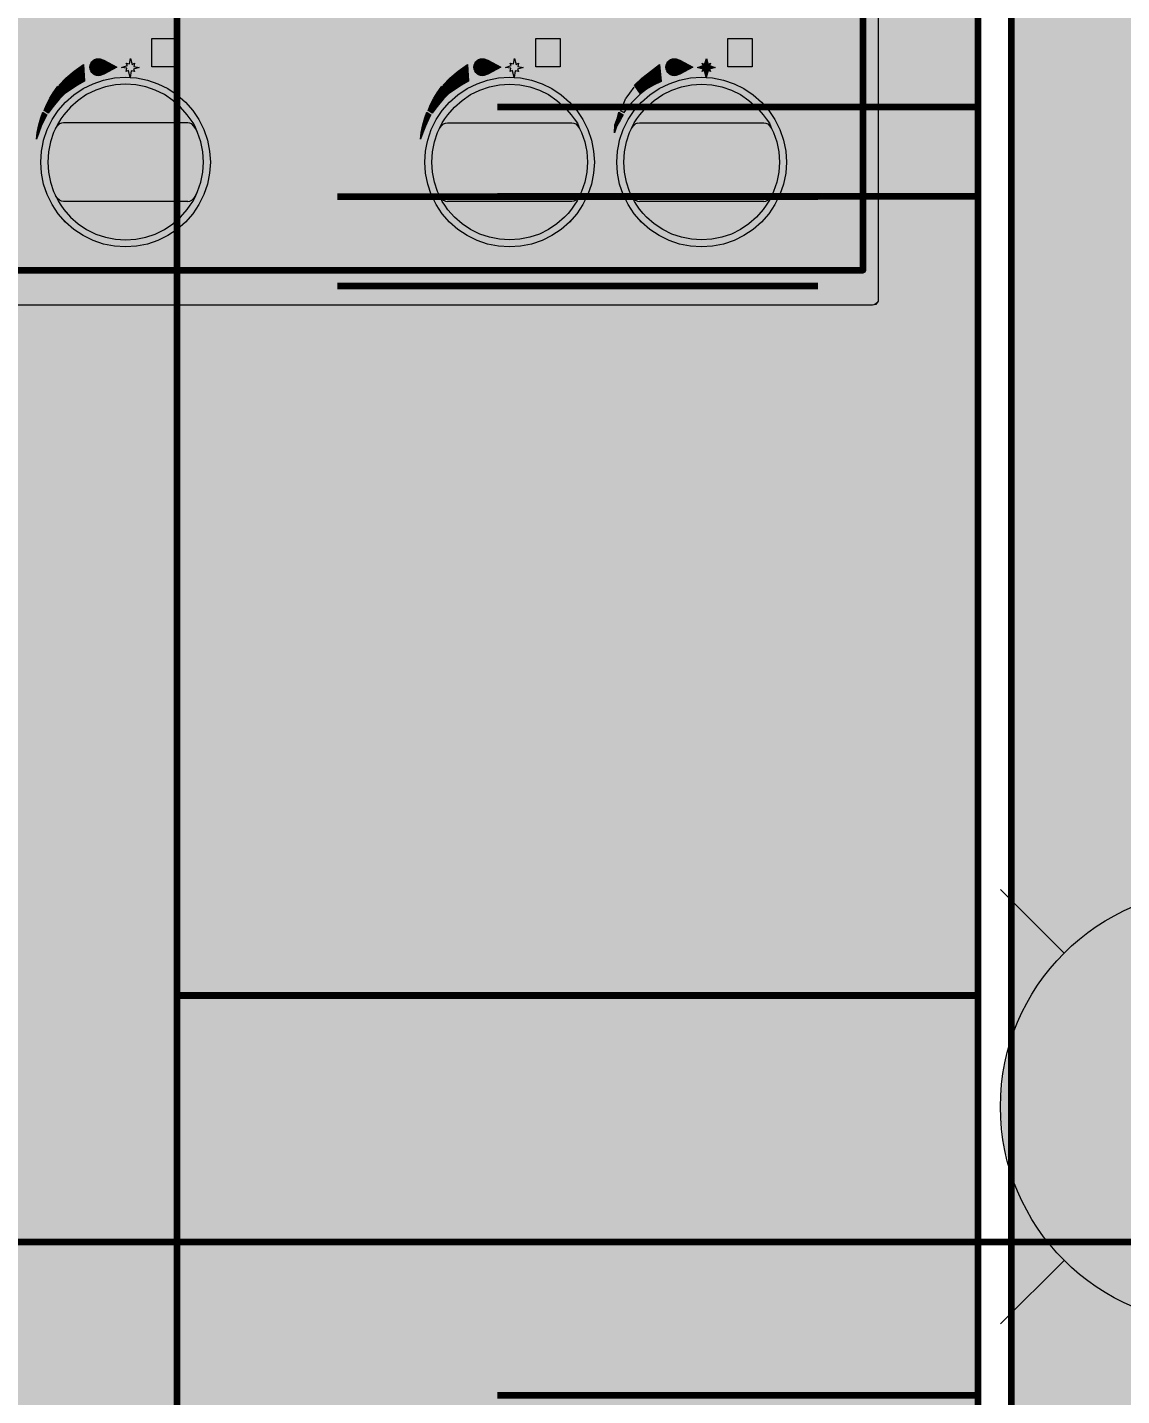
# Model space of a CAD drawing. Header units: inches. Extents: x -355 to 955, y -237 to 947.
# Drawn here: x 379.16 to 395.56, y 77.67 to 98.17 of the extents above; entities that cross this region are included whole.
import ezdxf

# ---------------------------------------------------------------- set-up
doc = ezdxf.new("R2010")
doc.units = ezdxf.units.IN
doc.header["$LTSCALE"] = 96
doc.header["$MEASUREMENT"] = 0
doc.linetypes.add('Dot', pattern=[0.15, 0.075, -0.075])
for name, color, linetype, lineweight, true_color in [('Cabinets_  Base-2', 7, 'Dot', 211, 0xa66968), ('Cabinets_  Wall-2', 9, 'Continuous', 211, 0x808080), ('Cabinets_ Countertops-2', 7, 'Continuous', 211, 0x804040), ('CAD_  Default-2', 7, 'Continuous', 158, 0x000000), ('Dimensions-3', 7, 'Continuous', 158, 0x000080), ('Electrical-2', 7, 'Continuous', 211, 0xb90000), ('Electrical-3', 7, 'Continuous', 211, 0xb90000), ('Fixtures_ Interior-2', 7, 'Continuous', 158, 0x804040), ('Walls_  Normal-2', 7, 'Continuous', 211, 0x000000)]:
    doc.layers.add(name, color=color, linetype=linetype, lineweight=lineweight, true_color=true_color)

# ---------------------------------------------------------------- blocks, each defined once
blk = doc.blocks.new('RC-30')
at = {"layer": 'Fixtures_ Interior-2', "color": 17, "lineweight": 0, "true_color": 0x804040, "transparency": 33554687}
for p, q in [((13.26, 19.297), (13.318, 19.269)), ((13.402, 19.18), (13.389, 19.21)), ((13.407, 19.15), (13.402, 19.18)), ((13.407, 19.15), (13.407, 17.288)), ((11.795, 17.306), (11.877, 17.224)), ((11.932, 17.168), (11.877, 17.224)), ((12.233, 17.258), (12.246, 17.228)), ((13.362, 17.198), (13.389, 17.228)), ((13.389, 17.228), (13.402, 17.258)), ((13.402, 17.258), (13.407, 17.288)), ((11.695, 17.204), (11.786, 17.139)), ((11.786, 17.139), (11.862, 17.085)), ((11.959, 17.042), (11.862, 17.085)), ((11.932, 17.168), (12.007, 17.11)), ((11.959, 17.042), (12.047, 16.997)), ((12.077, 17.058), (12.007, 17.11)), ((12.047, 16.997), (12.077, 17.058)), ((13.318, 17.169), (13.362, 17.198)), ((13.389, 16.333), (13.402, 16.303)), ((13.402, 16.303), (13.407, 16.273)), ((13.407, 16.273), (13.407, 14.411)), ((11.336, 15.477), (11.387, 15.466)), ((11.336, 15.351), (11.346, 15.402)), ((11.551, 15.41), (11.444, 15.385)), ((11.444, 15.385), (11.462, 15.351)), ((11.462, 15.477), (11.451, 15.425)), ((11.451, 15.425), (11.551, 15.41)), ((11.462, 15.351), (11.41, 15.361)), ((13.362, 14.321), (13.389, 14.351)), ((13.389, 14.351), (13.402, 14.381)), ((13.402, 14.381), (13.407, 14.411)), ((13.318, 14.292), (13.362, 14.321)), ((13.318, 10.638), (13.26, 10.666)), ((13.402, 10.549), (13.389, 10.579)), ((13.407, 10.519), (13.402, 10.549)), ((13.407, 10.519), (13.407, 8.657)), ((11.336, 9.723), (11.387, 9.712)), ((11.336, 9.597), (11.346, 9.648)), ((11.551, 9.656), (11.444, 9.631)), ((11.462, 9.723), (11.451, 9.671)), ((11.451, 9.671), (11.551, 9.656)), ((11.37, 9.615), (11.336, 9.597)), ((11.399, 9.529), (11.37, 9.615)), ((11.41, 9.607), (11.399, 9.529)), ((11.462, 9.597), (11.41, 9.607)), ((11.444, 9.631), (11.462, 9.597)), ((13.402, 8.627), (13.389, 8.597)), ((13.407, 8.657), (13.402, 8.627)), ((13.362, 8.568), (13.318, 8.538)), ((13.389, 8.597), (13.362, 8.568))]:
    blk.add_line(p, q, dxfattribs=at)
for points in [[(-14.943, 0.018), (-14.952, 0.05), (-14.961, 5.361), (-14.961, 5.972), (-14.954, 10.088), (-14.954, 10.779), (-14.961, 14.894), (-14.961, 15.505), (-14.961, 20.827), (-14.952, 20.848), (-14.926, 20.864), (14.9, 20.864), (14.953, 20.829), (14.961, 20.778), (14.961, 0.089), (14.953, 0.037), (14.924, 0.007), (14.872, 0), (-14.894, 0)], [(11.558, 18.385), (11.59, 18.548), (11.644, 18.705), (11.717, 18.854), (11.81, 18.992), (11.919, 19.117), (12.044, 19.227), (12.182, 19.319), (12.331, 19.393), (12.489, 19.446), (12.652, 19.479), (12.818, 19.489), (12.983, 19.479), (13.146, 19.446), (13.304, 19.393), (13.453, 19.319), (13.591, 19.227), (13.716, 19.117), (13.826, 18.992), (13.918, 18.854), (13.992, 18.705), (14.045, 18.548), (14.077, 18.385), (14.088, 18.219), (14.077, 18.053), (14.045, 17.89), (13.992, 17.733), (13.918, 17.584), (13.826, 17.445), (13.716, 17.32), (13.591, 17.211), (13.453, 17.118), (13.304, 17.045), (13.146, 16.991), (12.983, 16.959), (12.818, 16.948), (12.652, 16.959), (12.555, 16.978), (12.489, 16.991), (12.331, 17.045), (12.182, 17.118), (12.044, 17.211), (11.919, 17.32), (11.81, 17.445), (11.717, 17.584), (11.644, 17.733), (11.59, 17.89), (11.558, 18.053), (11.547, 18.219), (11.551, 18.287)], [(10.969, 18.977), (11.393, 18.977), (11.393, 18.614), (10.969, 18.614)], [(11.354, 18.319), (11.336, 18.354), (11.37, 18.336), (11.399, 18.421), (11.428, 18.336), (11.462, 18.354), (11.444, 18.319), (11.551, 18.287), (11.444, 18.262), (11.462, 18.227), (11.428, 18.245), (11.399, 18.16), (11.37, 18.245), (11.336, 18.227), (11.354, 18.262), (11.268, 18.291)], [(11.272, 17.84), (11.29, 17.892), (11.396, 18.088), (11.502, 17.892), (11.52, 17.84), (11.524, 17.811), (11.52, 17.782), (11.511, 17.755), (11.496, 17.732), (11.476, 17.712), (11.452, 17.697), (11.425, 17.687), (11.396, 17.684), (11.367, 17.687), (11.34, 17.697), (11.317, 17.712), (11.297, 17.732), (11.282, 17.755), (11.272, 17.782), (11.269, 17.811)], [(11.609, 17.611), (11.668, 17.499), (11.728, 17.392), (11.795, 17.306), (11.665, 17.213), (11.559, 17.322), (11.461, 17.453), (11.355, 17.59)], [(12.108, 17.046), (12.18, 17.003), (12.276, 16.95), (12.379, 16.913), (12.261, 16.919), (12.155, 16.957), (12.069, 16.98)], [(11.551, 15.41), (11.558, 15.508), (11.59, 15.671), (11.644, 15.828), (11.717, 15.977), (11.81, 16.115), (11.919, 16.24), (12.044, 16.35), (12.182, 16.442), (12.331, 16.516), (12.489, 16.569), (12.652, 16.602), (12.818, 16.613), (12.983, 16.602), (13.146, 16.569), (13.304, 16.516), (13.453, 16.442), (13.591, 16.35), (13.716, 16.24), (13.826, 16.115), (13.918, 15.977), (13.992, 15.828), (14.045, 15.671), (14.077, 15.508), (14.088, 15.342), (14.077, 15.176), (14.045, 15.013), (13.992, 14.856), (13.918, 14.707), (13.826, 14.568), (13.716, 14.443), (13.591, 14.334), (13.453, 14.241), (13.304, 14.168), (13.146, 14.115), (12.983, 14.082), (12.818, 14.071), (12.652, 14.082), (12.555, 14.101), (12.489, 14.115), (12.331, 14.168), (12.182, 14.241), (12.044, 14.334), (11.919, 14.443), (11.81, 14.568), (11.717, 14.707), (11.644, 14.856), (11.59, 15.013), (11.558, 15.176), (11.547, 15.342)], [(10.969, 16.1), (11.393, 16.1), (11.393, 15.737), (10.969, 15.737)], [(11.272, 14.963), (11.29, 15.015), (11.396, 15.211), (11.502, 15.015), (11.52, 14.963), (11.524, 14.934), (11.52, 14.905), (11.511, 14.878), (11.496, 14.855), (11.476, 14.835), (11.452, 14.82), (11.425, 14.81), (11.396, 14.807), (11.367, 14.81), (11.34, 14.82), (11.317, 14.835), (11.297, 14.855), (11.282, 14.878), (11.272, 14.905), (11.269, 14.934)], [(11.605, 14.726), (11.668, 14.622), (11.734, 14.519), (11.795, 14.429), (11.666, 14.345), (11.559, 14.445), (11.455, 14.571), (11.355, 14.713)], [(11.872, 14.352), (11.937, 14.297), (12.011, 14.239), (12.086, 14.183), (12.047, 14.12), (11.955, 14.158), (11.862, 14.208), (11.782, 14.257), (11.682, 14.328), (11.795, 14.429)], [(12.111, 14.16), (12.18, 14.126), (12.278, 14.08), (12.381, 14.043), (12.475, 14.006), (12.375, 14.016), (12.261, 14.042), (12.153, 14.073), (12.069, 14.103)], [(11.551, 9.656), (11.558, 9.754), (11.59, 9.917), (11.644, 10.074), (11.717, 10.223), (11.81, 10.361), (11.919, 10.486), (12.044, 10.596), (12.182, 10.688), (12.331, 10.762), (12.489, 10.815), (12.652, 10.848), (12.818, 10.859), (12.983, 10.848), (13.146, 10.815), (13.304, 10.762), (13.453, 10.688), (13.591, 10.596), (13.716, 10.486), (13.826, 10.361), (13.918, 10.223), (13.992, 10.074), (14.045, 9.917), (14.077, 9.754), (14.088, 9.588), (14.077, 9.422), (14.045, 9.259), (13.992, 9.102), (13.918, 8.953), (13.826, 8.815), (13.716, 8.69), (13.591, 8.58), (13.453, 8.488), (13.304, 8.414), (13.146, 8.361), (12.983, 8.328), (12.818, 8.317), (12.652, 8.328), (12.555, 8.347), (12.489, 8.361), (12.331, 8.414), (12.182, 8.488), (12.044, 8.58), (11.919, 8.69), (11.81, 8.815), (11.717, 8.953), (11.644, 9.102), (11.59, 9.259), (11.558, 9.422), (11.547, 9.588)], [(10.969, 10.347), (11.393, 10.347), (11.393, 9.983), (10.969, 9.983)], [(11.272, 9.21), (11.29, 9.261), (11.396, 9.458), (11.502, 9.261), (11.52, 9.21), (11.524, 9.18), (11.52, 9.151), (11.511, 9.124), (11.496, 9.101), (11.476, 9.081), (11.452, 9.066), (11.425, 9.056), (11.396, 9.053), (11.367, 9.056), (11.34, 9.066), (11.317, 9.081), (11.297, 9.101), (11.282, 9.124), (11.272, 9.151), (11.269, 9.18)], [(11.605, 8.972), (11.668, 8.868), (11.734, 8.765), (11.795, 8.675), (11.666, 8.591), (11.559, 8.691), (11.455, 8.817), (11.355, 8.959)], [(11.872, 8.598), (11.937, 8.543), (12.011, 8.485), (12.086, 8.429), (12.047, 8.367), (11.959, 8.403), (11.862, 8.454), (11.782, 8.503), (11.682, 8.574), (11.795, 8.675)], [(12.111, 8.406), (12.18, 8.372), (12.278, 8.326), (12.381, 8.289), (12.475, 8.252), (12.375, 8.262), (12.261, 8.288), (12.153, 8.319), (12.069, 8.349)]]:
    blk.add_lwpolyline(points, close=True, dxfattribs=at)
for points in [[(12.233, 17.258), (12.228, 17.288), (12.228, 19.15), (12.233, 19.18), (12.246, 19.21), (12.273, 19.239), (12.317, 19.269), (12.375, 19.297), (12.516, 19.345), (12.666, 19.375), (12.818, 19.385), (12.97, 19.375), (13.119, 19.345), (13.26, 19.297), (13.343, 19.26), (13.402, 19.228), (13.465, 19.188), (13.527, 19.144), (13.642, 19.043), (13.743, 18.929), (13.827, 18.802), (13.895, 18.665), (13.944, 18.521), (13.974, 18.371), (13.983, 18.219), (13.974, 18.067), (13.944, 17.917), (13.895, 17.773), (13.827, 17.636), (13.743, 17.509), (13.642, 17.394), (13.586, 17.342), (13.524, 17.289), (13.465, 17.249), (13.406, 17.213), (13.318, 17.169), (13.26, 17.141), (13.119, 17.093), (12.97, 17.063), (12.818, 17.053), (12.666, 17.063), (12.516, 17.093), (12.375, 17.141), (12.317, 17.169), (12.229, 17.211), (12.17, 17.249), (12.108, 17.294), (11.993, 17.394), (11.893, 17.509), (11.808, 17.636), (11.741, 17.773), (11.692, 17.917), (11.662, 18.067), (11.652, 18.219), (11.662, 18.371), (11.692, 18.521), (11.741, 18.665), (11.808, 18.802), (11.893, 18.929), (11.993, 19.043), (12.108, 19.144), (12.17, 19.188), (12.236, 19.235), (12.317, 19.269)], [(13.318, 19.269), (13.362, 19.239), (13.389, 19.21)], [(12.317, 17.169), (12.273, 17.198), (12.246, 17.228)], [(12.246, 14.351), (12.233, 14.381), (12.228, 14.411), (12.228, 16.273), (12.233, 16.303), (12.246, 16.333), (12.273, 16.362), (12.317, 16.392), (12.375, 16.42), (12.516, 16.468), (12.59, 16.485), (12.66, 16.499), (12.741, 16.505), (12.818, 16.508), (12.97, 16.498), (13.119, 16.468), (13.26, 16.42), (13.318, 16.392), (13.398, 16.357), (13.465, 16.311), (13.524, 16.272), (13.586, 16.218), (13.642, 16.166), (13.743, 16.052), (13.827, 15.925), (13.895, 15.788), (13.944, 15.644), (13.974, 15.494), (13.983, 15.342), (13.974, 15.19), (13.944, 15.04), (13.895, 14.896), (13.827, 14.759), (13.743, 14.632), (13.642, 14.518), (13.586, 14.465), (13.533, 14.419), (13.465, 14.373), (13.406, 14.334), (13.318, 14.292), (13.26, 14.264), (13.119, 14.216), (12.97, 14.186), (12.818, 14.176), (12.666, 14.186), (12.516, 14.216), (12.375, 14.264), (12.317, 14.292), (12.273, 14.321), (12.246, 14.351)], [(12.17, 14.373), (12.108, 14.417), (11.993, 14.518), (11.893, 14.632), (11.808, 14.759), (11.741, 14.896), (11.692, 15.04), (11.662, 15.19), (11.652, 15.342), (11.662, 15.494), (11.692, 15.644), (11.741, 15.788), (11.808, 15.925), (11.893, 16.052), (11.993, 16.166), (12.108, 16.267), (12.17, 16.311), (12.235, 16.359), (12.317, 16.392)], [(13.318, 16.392), (13.362, 16.362), (13.389, 16.333)], [(11.346, 15.402), (11.268, 15.414), (11.354, 15.442), (11.336, 15.477)], [(11.387, 15.466), (11.399, 15.544), (11.428, 15.459), (11.462, 15.477)], [(11.41, 15.361), (11.399, 15.283), (11.37, 15.368), (11.336, 15.351)], [(12.317, 14.292), (12.232, 14.331), (12.17, 14.373)], [(12.375, 10.666), (12.277, 10.626), (12.231, 10.601), (12.17, 10.557), (12.108, 10.513), (11.993, 10.412), (11.893, 10.298), (11.808, 10.171), (11.741, 10.034), (11.692, 9.89), (11.662, 9.74), (11.652, 9.588), (11.662, 9.436), (11.692, 9.286), (11.741, 9.142), (11.808, 9.005), (11.893, 8.878), (11.993, 8.764), (12.108, 8.663), (12.17, 8.619), (12.229, 8.581), (12.317, 8.538), (12.375, 8.51), (12.516, 8.462), (12.666, 8.432), (12.818, 8.422), (12.97, 8.432), (13.119, 8.462), (13.26, 8.51), (13.318, 8.538), (13.406, 8.582), (13.465, 8.619), (13.527, 8.663), (13.642, 8.764), (13.743, 8.878), (13.827, 9.005), (13.895, 9.142), (13.944, 9.286), (13.974, 9.436), (13.983, 9.588), (13.974, 9.74), (13.944, 9.89), (13.895, 10.034), (13.827, 10.171), (13.743, 10.298), (13.642, 10.412), (13.527, 10.513), (13.465, 10.557), (13.401, 10.599), (13.343, 10.629), (13.26, 10.666), (13.119, 10.714), (12.97, 10.744), (12.818, 10.754), (12.666, 10.744), (12.516, 10.714), (12.375, 10.666), (12.317, 10.638), (12.273, 10.608), (12.246, 10.579), (12.233, 10.549), (12.228, 10.519), (12.228, 8.657), (12.233, 8.627), (12.246, 8.597)], [(13.318, 10.638), (13.362, 10.608), (13.389, 10.579)], [(11.346, 9.648), (11.268, 9.66), (11.354, 9.689), (11.336, 9.723)], [(11.387, 9.712), (11.399, 9.79), (11.428, 9.705), (11.462, 9.723)], [(12.317, 8.538), (12.273, 8.568), (12.246, 8.597)]]:
    blk.add_lwpolyline(points, dxfattribs=at)
at = {"layer": 'Fixtures_ Interior-2', "color": 7, "lineweight": 0, "true_color": 0xffffff, "transparency": 33554687}
for points in [[(-14.954, 10.779), (-14.961, 14.894), (-14.954, 10.779), (14.9, 20.864)], [(-14.961, 14.894), (-14.961, 15.505), (-14.961, 14.894), (14.9, 20.864)], [(-14.961, 15.505), (-14.926, 20.864), (-14.961, 15.505), (14.9, 20.864)], [(-14.954, 10.779), (14.9, 20.864), (-14.954, 10.779), (14.961, 20.778)], [(-14.954, 10.779), (14.961, 20.778), (-14.954, 10.779), (14.872, 0)], [(14.961, 20.778), (14.961, 0.089), (14.961, 20.778), (14.872, 0)], [(14.9, 20.864), (14.953, 20.829), (14.9, 20.864), (14.961, 20.778)], [(11.551, 18.287), (12.331, 19.393), (11.551, 18.287), (12.652, 19.479)], [(11.551, 18.287), (12.652, 19.479), (11.551, 18.287), (12.983, 19.479)], [(11.551, 18.287), (12.983, 19.479), (11.551, 18.287), (13.304, 19.393)], [(12.331, 19.393), (12.489, 19.446), (12.331, 19.393), (12.652, 19.479)], [(12.652, 19.479), (12.818, 19.489), (12.652, 19.479), (12.983, 19.479)], [(12.983, 19.479), (13.146, 19.446), (12.983, 19.479), (13.304, 19.393)], [(11.551, 18.287), (12.044, 19.227), (11.551, 18.287), (12.331, 19.393)], [(11.551, 18.287), (13.304, 19.393), (11.551, 18.287), (13.591, 19.227)], [(12.044, 19.227), (12.182, 19.319), (12.044, 19.227), (12.331, 19.393)], [(13.304, 19.393), (13.453, 19.319), (13.304, 19.393), (13.591, 19.227)], [(11.551, 18.287), (11.919, 19.117), (11.551, 18.287), (12.044, 19.227)], [(11.551, 18.287), (13.591, 19.227), (11.551, 18.287), (13.716, 19.117)], [(11.551, 18.287), (11.81, 18.992), (11.551, 18.287), (11.919, 19.117)], [(11.551, 18.287), (13.716, 19.117), (11.551, 18.287), (12.555, 16.978)], [(13.716, 19.117), (13.918, 18.854), (13.716, 19.117), (12.555, 16.978)], [(13.716, 19.117), (13.826, 18.992), (13.716, 19.117), (13.918, 18.854)], [(10.969, 18.614), (10.969, 18.977), (10.969, 18.614), (11.393, 18.614)], [(10.969, 18.977), (11.393, 18.977), (10.969, 18.977), (11.393, 18.614)], [(11.551, 18.287), (11.717, 18.854), (11.551, 18.287), (11.81, 18.992)], [(11.551, 18.287), (11.644, 18.705), (11.551, 18.287), (11.717, 18.854)], [(13.918, 18.854), (13.992, 18.705), (13.918, 18.854), (12.555, 16.978)], [(11.551, 18.287), (11.59, 18.548), (11.551, 18.287), (11.644, 18.705)], [(13.992, 18.705), (14.077, 18.385), (13.992, 18.705), (12.555, 16.978)], [(13.992, 18.705), (14.045, 18.548), (13.992, 18.705), (14.077, 18.385)], [(11.551, 18.287), (11.558, 18.385), (11.551, 18.287), (11.59, 18.548)], [(11.268, 18.291), (11.354, 18.319), (11.268, 18.291), (11.354, 18.262)], [(11.354, 18.319), (11.336, 18.354), (11.354, 18.319), (11.37, 18.336)], [(11.37, 18.245), (11.336, 18.227), (11.37, 18.245), (11.354, 18.262)], [(11.354, 18.319), (11.37, 18.336), (11.354, 18.319), (11.354, 18.262)], [(11.37, 18.336), (11.444, 18.262), (11.37, 18.336), (11.354, 18.262)], [(11.444, 18.262), (11.37, 18.245), (11.444, 18.262), (11.354, 18.262)], [(11.37, 18.336), (11.399, 18.421), (11.37, 18.336), (11.428, 18.336)], [(11.37, 18.336), (11.428, 18.336), (11.37, 18.336), (11.444, 18.319)], [(11.37, 18.336), (11.444, 18.319), (11.37, 18.336), (11.444, 18.262)], [(11.444, 18.262), (11.428, 18.245), (11.444, 18.262), (11.37, 18.245)], [(11.428, 18.245), (11.399, 18.16), (11.428, 18.245), (11.37, 18.245)], [(11.428, 18.336), (11.462, 18.354), (11.428, 18.336), (11.444, 18.319)], [(11.444, 18.262), (11.462, 18.227), (11.444, 18.262), (11.428, 18.245)], [(11.444, 18.319), (11.551, 18.287), (11.444, 18.319), (11.444, 18.262)], [(11.551, 18.287), (11.558, 18.053), (11.551, 18.287), (11.547, 18.219)], [(11.551, 18.287), (12.555, 16.978), (11.551, 18.287), (11.81, 17.445)], [(11.551, 18.287), (11.81, 17.445), (11.551, 18.287), (11.717, 17.584)], [(11.551, 18.287), (11.717, 17.584), (11.551, 18.287), (11.644, 17.733)], [(11.551, 18.287), (11.644, 17.733), (11.551, 18.287), (11.59, 17.89)], [(11.551, 18.287), (11.59, 17.89), (11.551, 18.287), (11.558, 18.053)], [(14.077, 18.385), (14.077, 18.053), (14.077, 18.385), (12.555, 16.978)], [(14.077, 18.385), (14.088, 18.219), (14.077, 18.385), (14.077, 18.053)], [(11.29, 17.892), (11.396, 18.088), (11.29, 17.892), (11.502, 17.892)], [(14.077, 18.053), (13.992, 17.733), (14.077, 18.053), (12.555, 16.978)], [(14.077, 18.053), (14.045, 17.89), (14.077, 18.053), (13.992, 17.733)], [(11.269, 17.811), (11.272, 17.84), (11.269, 17.811), (11.272, 17.782)], [(11.272, 17.84), (11.29, 17.892), (11.272, 17.84), (11.52, 17.84)], [(11.272, 17.84), (11.52, 17.84), (11.272, 17.84), (11.496, 17.732)], [(11.272, 17.84), (11.496, 17.732), (11.272, 17.84), (11.297, 17.732)], [(11.272, 17.84), (11.297, 17.732), (11.272, 17.84), (11.272, 17.782)], [(11.29, 17.892), (11.502, 17.892), (11.29, 17.892), (11.52, 17.84)], [(11.52, 17.84), (11.52, 17.782), (11.52, 17.84), (11.496, 17.732)], [(11.52, 17.84), (11.524, 17.811), (11.52, 17.84), (11.52, 17.782)], [(11.297, 17.732), (11.282, 17.755), (11.297, 17.732), (11.272, 17.782)], [(11.496, 17.732), (11.317, 17.712), (11.496, 17.732), (11.297, 17.732)], [(11.496, 17.732), (11.476, 17.712), (11.496, 17.732), (11.317, 17.712)], [(11.476, 17.712), (11.396, 17.684), (11.476, 17.712), (11.317, 17.712)], [(11.396, 17.684), (11.34, 17.697), (11.396, 17.684), (11.317, 17.712)], [(11.396, 17.684), (11.367, 17.687), (11.396, 17.684), (11.34, 17.697)], [(11.476, 17.712), (11.452, 17.697), (11.476, 17.712), (11.396, 17.684)], [(11.452, 17.697), (11.425, 17.687), (11.452, 17.697), (11.396, 17.684)], [(11.52, 17.782), (11.511, 17.755), (11.52, 17.782), (11.496, 17.732)], [(13.992, 17.733), (13.918, 17.584), (13.992, 17.733), (12.555, 16.978)], [(11.355, 17.59), (11.609, 17.611), (11.355, 17.59), (11.461, 17.453)], [(11.609, 17.611), (11.668, 17.499), (11.609, 17.611), (11.461, 17.453)], [(11.668, 17.499), (11.559, 17.322), (11.668, 17.499), (11.461, 17.453)], [(11.668, 17.499), (11.728, 17.392), (11.668, 17.499), (11.559, 17.322)], [(12.555, 16.978), (11.919, 17.32), (12.555, 16.978), (11.81, 17.445)], [(13.918, 17.584), (13.826, 17.445), (13.918, 17.584), (12.555, 16.978)], [(13.826, 17.445), (13.591, 17.211), (13.826, 17.445), (12.555, 16.978)], [(13.826, 17.445), (13.716, 17.32), (13.826, 17.445), (13.591, 17.211)], [(11.728, 17.392), (11.665, 17.213), (11.728, 17.392), (11.559, 17.322)], [(11.728, 17.392), (11.795, 17.306), (11.728, 17.392), (11.665, 17.213)], [(12.555, 16.978), (12.044, 17.211), (12.555, 16.978), (11.919, 17.32)], [(12.555, 16.978), (12.182, 17.118), (12.555, 16.978), (12.044, 17.211)], [(12.069, 16.98), (12.108, 17.046), (12.069, 16.98), (12.155, 16.957)], [(12.108, 17.046), (12.18, 17.003), (12.108, 17.046), (12.155, 16.957)], [(12.555, 16.978), (12.331, 17.045), (12.555, 16.978), (12.182, 17.118)], [(12.555, 16.978), (12.489, 16.991), (12.555, 16.978), (12.331, 17.045)], [(13.591, 17.211), (13.453, 17.118), (13.591, 17.211), (12.555, 16.978)], [(13.453, 17.118), (13.304, 17.045), (13.453, 17.118), (12.555, 16.978)], [(13.304, 17.045), (13.146, 16.991), (13.304, 17.045), (12.555, 16.978)], [(12.18, 17.003), (12.261, 16.919), (12.18, 17.003), (12.155, 16.957)], [(12.18, 17.003), (12.276, 16.95), (12.18, 17.003), (12.261, 16.919)], [(12.276, 16.95), (12.379, 16.913), (12.276, 16.95), (12.261, 16.919)], [(13.146, 16.991), (12.983, 16.959), (13.146, 16.991), (12.555, 16.978)], [(12.983, 16.959), (12.818, 16.948), (12.983, 16.959), (12.555, 16.978)], [(12.818, 16.948), (12.652, 16.959), (12.818, 16.948), (12.555, 16.978)], [(11.551, 15.41), (12.331, 16.516), (11.551, 15.41), (12.652, 16.602)], [(11.551, 15.41), (12.652, 16.602), (11.551, 15.41), (12.983, 16.602)], [(11.551, 15.41), (12.983, 16.602), (11.551, 15.41), (13.304, 16.516)], [(12.331, 16.516), (12.489, 16.569), (12.331, 16.516), (12.652, 16.602)], [(12.652, 16.602), (12.818, 16.613), (12.652, 16.602), (12.983, 16.602)], [(12.983, 16.602), (13.146, 16.569), (12.983, 16.602), (13.304, 16.516)], [(11.551, 15.41), (12.182, 16.442), (11.551, 15.41), (12.331, 16.516)], [(11.551, 15.41), (13.304, 16.516), (11.551, 15.41), (13.453, 16.442)], [(11.551, 15.41), (12.044, 16.35), (11.551, 15.41), (12.182, 16.442)], [(11.551, 15.41), (13.453, 16.442), (11.551, 15.41), (13.591, 16.35)], [(11.551, 15.41), (11.919, 16.24), (11.551, 15.41), (12.044, 16.35)], [(11.551, 15.41), (13.591, 16.35), (11.551, 15.41), (13.826, 16.115)], [(11.551, 15.41), (11.81, 16.115), (11.551, 15.41), (11.919, 16.24)], [(13.591, 16.35), (13.716, 16.24), (13.591, 16.35), (13.826, 16.115)], [(10.969, 15.737), (10.969, 16.1), (10.969, 15.737), (11.393, 16.1)], [(10.969, 15.737), (11.393, 16.1), (10.969, 15.737), (11.393, 15.737)], [(11.551, 15.41), (11.717, 15.977), (11.551, 15.41), (11.81, 16.115)], [(11.551, 15.41), (13.826, 16.115), (11.551, 15.41), (13.918, 15.977)], [(11.551, 15.41), (11.644, 15.828), (11.551, 15.41), (11.717, 15.977)], [(11.551, 15.41), (13.918, 15.977), (11.551, 15.41), (12.555, 14.101)], [(11.551, 15.41), (11.59, 15.671), (11.551, 15.41), (11.644, 15.828)], [(13.918, 15.977), (14.077, 15.508), (13.918, 15.977), (12.555, 14.101)], [(13.918, 15.977), (13.992, 15.828), (13.918, 15.977), (14.077, 15.508)], [(13.992, 15.828), (14.045, 15.671), (13.992, 15.828), (14.077, 15.508)], [(11.551, 15.41), (11.558, 15.508), (11.551, 15.41), (11.59, 15.671)], [(11.547, 15.342), (11.551, 15.41), (11.547, 15.342), (11.558, 15.176)], [(11.551, 15.41), (12.555, 14.101), (11.551, 15.41), (11.81, 14.568)], [(11.551, 15.41), (11.81, 14.568), (11.551, 15.41), (11.717, 14.707)], [(11.551, 15.41), (11.717, 14.707), (11.551, 15.41), (11.644, 14.856)], [(11.551, 15.41), (11.644, 14.856), (11.551, 15.41), (11.59, 15.013)], [(11.551, 15.41), (11.59, 15.013), (11.551, 15.41), (11.558, 15.176)], [(14.077, 15.508), (14.077, 15.176), (14.077, 15.508), (12.555, 14.101)], [(14.077, 15.508), (14.088, 15.342), (14.077, 15.508), (14.077, 15.176)], [(11.29, 15.015), (11.396, 15.211), (11.29, 15.015), (11.502, 15.015)], [(14.077, 15.176), (13.992, 14.856), (14.077, 15.176), (12.555, 14.101)], [(14.077, 15.176), (14.045, 15.013), (14.077, 15.176), (13.992, 14.856)], [(11.269, 14.934), (11.272, 14.963), (11.269, 14.934), (11.272, 14.905)], [(11.272, 14.963), (11.29, 15.015), (11.272, 14.963), (11.502, 15.015)], [(11.272, 14.963), (11.502, 15.015), (11.272, 14.963), (11.52, 14.963)], [(11.272, 14.963), (11.52, 14.963), (11.272, 14.963), (11.52, 14.905)], [(11.272, 14.963), (11.52, 14.905), (11.272, 14.963), (11.272, 14.905)], [(11.52, 14.963), (11.524, 14.934), (11.52, 14.963), (11.52, 14.905)], [(11.52, 14.905), (11.297, 14.855), (11.52, 14.905), (11.272, 14.905)], [(11.297, 14.855), (11.282, 14.878), (11.297, 14.855), (11.272, 14.905)], [(11.52, 14.905), (11.496, 14.855), (11.52, 14.905), (11.297, 14.855)], [(11.496, 14.855), (11.317, 14.835), (11.496, 14.855), (11.297, 14.855)], [(11.496, 14.855), (11.476, 14.835), (11.496, 14.855), (11.317, 14.835)], [(11.476, 14.835), (11.452, 14.82), (11.476, 14.835), (11.317, 14.835)], [(11.452, 14.82), (11.34, 14.82), (11.452, 14.82), (11.317, 14.835)], [(11.452, 14.82), (11.425, 14.81), (11.452, 14.82), (11.34, 14.82)], [(11.425, 14.81), (11.367, 14.81), (11.425, 14.81), (11.34, 14.82)], [(11.425, 14.81), (11.396, 14.807), (11.425, 14.81), (11.367, 14.81)], [(11.52, 14.905), (11.511, 14.878), (11.52, 14.905), (11.496, 14.855)], [(13.992, 14.856), (13.918, 14.707), (13.992, 14.856), (12.555, 14.101)], [(11.355, 14.713), (11.605, 14.726), (11.355, 14.713), (11.455, 14.571)], [(11.605, 14.726), (11.668, 14.622), (11.605, 14.726), (11.455, 14.571)], [(11.668, 14.622), (11.559, 14.445), (11.668, 14.622), (11.455, 14.571)], [(11.668, 14.622), (11.734, 14.519), (11.668, 14.622), (11.559, 14.445)], [(12.555, 14.101), (11.919, 14.443), (12.555, 14.101), (11.81, 14.568)], [(13.918, 14.707), (13.826, 14.568), (13.918, 14.707), (12.555, 14.101)], [(13.826, 14.568), (13.716, 14.443), (13.826, 14.568), (12.555, 14.101)], [(11.734, 14.519), (11.666, 14.345), (11.734, 14.519), (11.559, 14.445)], [(11.734, 14.519), (11.795, 14.429), (11.734, 14.519), (11.666, 14.345)], [(11.795, 14.429), (11.782, 14.257), (11.795, 14.429), (11.682, 14.328)], [(11.795, 14.429), (11.872, 14.352), (11.795, 14.429), (11.782, 14.257)], [(11.872, 14.352), (11.862, 14.208), (11.872, 14.352), (11.782, 14.257)], [(11.872, 14.352), (11.937, 14.297), (11.872, 14.352), (11.862, 14.208)], [(12.555, 14.101), (12.044, 14.334), (12.555, 14.101), (11.919, 14.443)], [(13.716, 14.443), (13.591, 14.334), (13.716, 14.443), (12.555, 14.101)], [(11.937, 14.297), (11.955, 14.158), (11.937, 14.297), (11.862, 14.208)], [(11.937, 14.297), (12.011, 14.239), (11.937, 14.297), (11.955, 14.158)], [(12.011, 14.239), (12.047, 14.12), (12.011, 14.239), (11.955, 14.158)], [(12.011, 14.239), (12.086, 14.183), (12.011, 14.239), (12.047, 14.12)], [(12.555, 14.101), (12.182, 14.241), (12.555, 14.101), (12.044, 14.334)], [(12.069, 14.103), (12.111, 14.16), (12.069, 14.103), (12.153, 14.073)], [(12.111, 14.16), (12.18, 14.126), (12.111, 14.16), (12.153, 14.073)], [(12.555, 14.101), (12.331, 14.168), (12.555, 14.101), (12.182, 14.241)], [(12.555, 14.101), (12.489, 14.115), (12.555, 14.101), (12.331, 14.168)], [(13.591, 14.334), (13.453, 14.241), (13.591, 14.334), (12.555, 14.101)], [(13.453, 14.241), (13.304, 14.168), (13.453, 14.241), (12.555, 14.101)], [(13.304, 14.168), (13.146, 14.115), (13.304, 14.168), (12.555, 14.101)], [(12.18, 14.126), (12.261, 14.042), (12.18, 14.126), (12.153, 14.073)], [(12.18, 14.126), (12.278, 14.08), (12.18, 14.126), (12.261, 14.042)], [(12.278, 14.08), (12.375, 14.016), (12.278, 14.08), (12.261, 14.042)], [(12.278, 14.08), (12.381, 14.043), (12.278, 14.08), (12.375, 14.016)], [(12.381, 14.043), (12.475, 14.006), (12.381, 14.043), (12.375, 14.016)], [(13.146, 14.115), (12.983, 14.082), (13.146, 14.115), (12.555, 14.101)], [(12.983, 14.082), (12.818, 14.071), (12.983, 14.082), (12.555, 14.101)], [(12.818, 14.071), (12.652, 14.082), (12.818, 14.071), (12.555, 14.101)], [(-14.954, 10.088), (-14.954, 10.779), (-14.954, 10.088), (14.872, 0)], [(11.551, 9.656), (12.331, 10.762), (11.551, 9.656), (12.652, 10.848)], [(11.551, 9.656), (12.652, 10.848), (11.551, 9.656), (12.983, 10.848)], [(11.551, 9.656), (12.983, 10.848), (11.551, 9.656), (13.304, 10.762)], [(11.551, 9.656), (12.044, 10.596), (11.551, 9.656), (12.331, 10.762)], [(11.551, 9.656), (13.304, 10.762), (11.551, 9.656), (13.591, 10.596)], [(12.044, 10.596), (12.182, 10.688), (12.044, 10.596), (12.331, 10.762)], [(12.331, 10.762), (12.489, 10.815), (12.331, 10.762), (12.652, 10.848)], [(12.652, 10.848), (12.818, 10.859), (12.652, 10.848), (12.983, 10.848)], [(12.983, 10.848), (13.146, 10.815), (12.983, 10.848), (13.304, 10.762)], [(13.304, 10.762), (13.453, 10.688), (13.304, 10.762), (13.591, 10.596)], [(11.551, 9.656), (11.919, 10.486), (11.551, 9.656), (12.044, 10.596)], [(11.551, 9.656), (13.591, 10.596), (11.551, 9.656), (13.716, 10.486)], [(11.551, 9.656), (11.81, 10.361), (11.551, 9.656), (11.919, 10.486)], [(11.551, 9.656), (13.716, 10.486), (11.551, 9.656), (12.555, 8.347)], [(13.716, 10.486), (13.918, 10.223), (13.716, 10.486), (12.555, 8.347)], [(13.716, 10.486), (13.826, 10.361), (13.716, 10.486), (13.918, 10.223)], [(10.969, 9.983), (10.969, 10.347), (10.969, 9.983), (11.393, 9.983)], [(10.969, 10.347), (11.393, 10.347), (10.969, 10.347), (11.393, 9.983)], [(11.551, 9.656), (11.717, 10.223), (11.551, 9.656), (11.81, 10.361)], [(-14.961, 5.972), (-14.954, 10.088), (-14.961, 5.972), (14.872, 0)], [(11.551, 9.656), (11.644, 10.074), (11.551, 9.656), (11.717, 10.223)], [(11.551, 9.656), (11.59, 9.917), (11.551, 9.656), (11.644, 10.074)], [(13.918, 10.223), (13.992, 10.074), (13.918, 10.223), (12.555, 8.347)], [(13.992, 10.074), (14.077, 9.754), (13.992, 10.074), (12.555, 8.347)], [(13.992, 10.074), (14.045, 9.917), (13.992, 10.074), (14.077, 9.754)], [(11.551, 9.656), (11.558, 9.754), (11.551, 9.656), (11.59, 9.917)], [(11.547, 9.588), (11.551, 9.656), (11.547, 9.588), (11.558, 9.422)], [(11.551, 9.656), (12.555, 8.347), (11.551, 9.656), (11.81, 8.815)], [(11.551, 9.656), (11.81, 8.815), (11.551, 9.656), (11.717, 8.953)], [(11.551, 9.656), (11.717, 8.953), (11.551, 9.656), (11.644, 9.102)], [(11.551, 9.656), (11.644, 9.102), (11.551, 9.656), (11.59, 9.259)], [(11.551, 9.656), (11.59, 9.259), (11.551, 9.656), (11.558, 9.422)], [(14.077, 9.754), (14.077, 9.422), (14.077, 9.754), (12.555, 8.347)], [(14.077, 9.754), (14.088, 9.588), (14.077, 9.754), (14.077, 9.422)], [(11.29, 9.261), (11.396, 9.458), (11.29, 9.261), (11.502, 9.261)], [(11.272, 9.21), (11.29, 9.261), (11.272, 9.21), (11.52, 9.21)], [(11.29, 9.261), (11.502, 9.261), (11.29, 9.261), (11.52, 9.21)], [(14.077, 9.422), (13.992, 9.102), (14.077, 9.422), (12.555, 8.347)], [(14.077, 9.422), (14.045, 9.259), (14.077, 9.422), (13.992, 9.102)], [(11.269, 9.18), (11.272, 9.21), (11.269, 9.18), (11.272, 9.151)], [(11.272, 9.21), (11.52, 9.21), (11.272, 9.21), (11.297, 9.101)], [(11.272, 9.21), (11.297, 9.101), (11.272, 9.21), (11.272, 9.151)], [(11.297, 9.101), (11.282, 9.124), (11.297, 9.101), (11.272, 9.151)], [(11.52, 9.21), (11.496, 9.101), (11.52, 9.21), (11.297, 9.101)], [(11.496, 9.101), (11.317, 9.081), (11.496, 9.101), (11.297, 9.101)], [(11.496, 9.101), (11.476, 9.081), (11.496, 9.101), (11.317, 9.081)], [(11.476, 9.081), (11.396, 9.053), (11.476, 9.081), (11.317, 9.081)], [(11.396, 9.053), (11.34, 9.066), (11.396, 9.053), (11.317, 9.081)], [(11.396, 9.053), (11.367, 9.056), (11.396, 9.053), (11.34, 9.066)], [(11.476, 9.081), (11.452, 9.066), (11.476, 9.081), (11.396, 9.053)], [(11.452, 9.066), (11.425, 9.056), (11.452, 9.066), (11.396, 9.053)], [(11.52, 9.21), (11.52, 9.151), (11.52, 9.21), (11.496, 9.101)], [(11.52, 9.151), (11.511, 9.124), (11.52, 9.151), (11.496, 9.101)], [(11.52, 9.21), (11.524, 9.18), (11.52, 9.21), (11.52, 9.151)], [(13.992, 9.102), (13.918, 8.953), (13.992, 9.102), (12.555, 8.347)], [(11.355, 8.959), (11.605, 8.972), (11.355, 8.959), (11.455, 8.817)], [(11.605, 8.972), (11.668, 8.868), (11.605, 8.972), (11.455, 8.817)], [(11.668, 8.868), (11.559, 8.691), (11.668, 8.868), (11.455, 8.817)], [(11.668, 8.868), (11.734, 8.765), (11.668, 8.868), (11.559, 8.691)], [(12.555, 8.347), (11.919, 8.69), (12.555, 8.347), (11.81, 8.815)], [(13.918, 8.953), (13.826, 8.815), (13.918, 8.953), (12.555, 8.347)], [(13.826, 8.815), (13.591, 8.58), (13.826, 8.815), (12.555, 8.347)], [(13.826, 8.815), (13.716, 8.69), (13.826, 8.815), (13.591, 8.58)], [(11.734, 8.765), (11.666, 8.591), (11.734, 8.765), (11.559, 8.691)], [(11.734, 8.765), (11.795, 8.675), (11.734, 8.765), (11.666, 8.591)], [(11.795, 8.675), (11.782, 8.503), (11.795, 8.675), (11.682, 8.574)], [(11.795, 8.675), (11.872, 8.598), (11.795, 8.675), (11.782, 8.503)], [(12.555, 8.347), (12.044, 8.58), (12.555, 8.347), (11.919, 8.69)], [(11.872, 8.598), (11.862, 8.454), (11.872, 8.598), (11.782, 8.503)], [(11.872, 8.598), (11.937, 8.543), (11.872, 8.598), (11.862, 8.454)], [(11.937, 8.543), (11.959, 8.403), (11.937, 8.543), (11.862, 8.454)], [(11.937, 8.543), (12.011, 8.485), (11.937, 8.543), (11.959, 8.403)], [(12.011, 8.485), (12.047, 8.367), (12.011, 8.485), (11.959, 8.403)], [(12.011, 8.485), (12.086, 8.429), (12.011, 8.485), (12.047, 8.367)], [(12.555, 8.347), (12.182, 8.488), (12.555, 8.347), (12.044, 8.58)], [(12.069, 8.349), (12.111, 8.406), (12.069, 8.349), (12.153, 8.319)], [(12.111, 8.406), (12.18, 8.372), (12.111, 8.406), (12.153, 8.319)], [(12.555, 8.347), (12.331, 8.414), (12.555, 8.347), (12.182, 8.488)], [(12.555, 8.347), (12.489, 8.361), (12.555, 8.347), (12.331, 8.414)], [(13.591, 8.58), (13.453, 8.488), (13.591, 8.58), (12.555, 8.347)], [(13.453, 8.488), (13.304, 8.414), (13.453, 8.488), (12.555, 8.347)], [(13.304, 8.414), (13.146, 8.361), (13.304, 8.414), (12.555, 8.347)], [(12.18, 8.372), (12.261, 8.288), (12.18, 8.372), (12.153, 8.319)], [(12.18, 8.372), (12.278, 8.326), (12.18, 8.372), (12.261, 8.288)], [(12.278, 8.326), (12.375, 8.262), (12.278, 8.326), (12.261, 8.288)], [(12.278, 8.326), (12.381, 8.289), (12.278, 8.326), (12.375, 8.262)], [(12.381, 8.289), (12.475, 8.252), (12.381, 8.289), (12.375, 8.262)], [(13.146, 8.361), (12.983, 8.328), (13.146, 8.361), (12.555, 8.347)], [(12.983, 8.328), (12.818, 8.317), (12.983, 8.328), (12.555, 8.347)], [(12.818, 8.317), (12.652, 8.328), (12.818, 8.317), (12.555, 8.347)]]:
    blk.add_solid(points, dxfattribs=at)
blk = doc.blocks.new('Recessed Down Light 6')
at = {"layer": 'Electrical-2', "color": 12, "lineweight": 0, "true_color": 0xb90000, "transparency": 33554687}
for p, q in [((-2.302, 5.556), (-3.255, 6.509)), ((2.301, 5.557), (3.254, 6.509)), ((-3.255, 0), (-2.301, 0.953)), ((3.254, 0), (2.301, 0.953))]:
    blk.add_line(p, q, dxfattribs=at)
blk.add_circle((0, 3.255), 3.255, dxfattribs=at)
at = {"layer": 'Electrical-2', "color": 7, "lineweight": 0, "true_color": 0xffffff, "transparency": 33554687}
for points in [[(0, 6.51), (-3.059, 4.368), (-3.255, 3.255), (-3.205, 3.82)], [(0, 6.51), (-3.255, 3.255), (-3.059, 2.142), (-3.205, 2.69)], [(0, 6.51), (-2.493, 5.347), (-3.059, 4.368), (-2.819, 4.882)], [(0, 6.51), (-3.059, 2.142), (-2.493, 1.163), (-2.819, 1.627)], [(0, 6.51), (-1.627, 6.074), (-2.493, 5.347), (-2.092, 5.748)], [(0, 6.51), (-2.493, 1.163), (-1.627, 0.436), (-2.092, 0.761)], [(0, 6.51), (-0.565, 6.46), (-1.627, 6.074), (-1.113, 6.313)], [(0, 6.51), (-1.627, 0.436), (-0.565, 0.049), (-1.113, 0.196)], [(0, 6.51), (-0.565, 0.049), (0.565, 0.049), (0, 0)], [(0, 6.51), (0.565, 0.049), (1.627, 0.436), (1.113, 0.196)], [(0, 6.51), (1.627, 0.436), (2.493, 1.163), (2.092, 0.761)], [(0, 6.51), (2.493, 1.163), (3.059, 2.142), (2.819, 1.627)], [(0, 6.51), (3.059, 2.142), (3.255, 3.255), (3.205, 2.69)], [(0, 6.51), (3.255, 3.255), (3.059, 4.368), (3.205, 3.82)], [(0, 6.51), (3.059, 4.368), (2.493, 5.347), (2.819, 4.882)], [(0, 6.51), (2.493, 5.347), (1.627, 6.074), (2.092, 5.748)], [(0, 6.51), (1.627, 6.074), (0.565, 6.46), (1.113, 6.313)]]:
    blk.add_solid(points, dxfattribs=at)
at = {"layer": 'Electrical-2', "color": 12, "lineweight": 0, "true_color": 0xb90000, "transparency": 33554687, "insert": (-1.314, 2.549), "char_height": 1.7351, "width": 3.12, "attachment_point": 7}
blk.add_mtext('\\fChief Blueprint|b0|i0|c0|p0;R6\\P', dxfattribs=at)

msp = doc.modelspace()

# ---------------------------------------------------------------- linework, layer by layer
at = {"layer": 'Cabinets_  Base-2', "color": 35, "true_color": 0xa66968, "transparency": 33554687}
for p, q in [((393.406, 96.98), (369.406, 96.98)), ((369.406, 94.3), (393.406, 94.3)), ((393.406, 77.675), (369.406, 77.675))]:
    msp.add_line(p, q, dxfattribs=at)
for points in [[(393.406, 121.903), (393.406, 95.64), (369.406, 95.64), (369.406, 121.903)], [(393.406, 95.64), (393.406, 77.675), (369.406, 77.675), (369.406, 95.64)]]:
    msp.add_lwpolyline(points, close=True, dxfattribs=at)
at = {"layer": 'Cabinets_  Base-2', "color": 7, "true_color": 0xf1f1f1, "transparency": 33554687}
for points in [[(369.406, 121.903), (393.406, 121.903), (369.406, 121.903), (393.406, 95.64)], [(369.406, 121.903), (393.406, 95.64), (369.406, 121.903), (369.406, 95.64)], [(369.406, 95.64), (393.406, 95.64), (369.406, 95.64), (369.406, 77.675)], [(393.406, 95.64), (393.406, 77.675), (393.406, 95.64), (369.406, 77.675)]]:
    msp.add_solid(points, dxfattribs=at)
at = {"layer": 'Cabinets_  Wall-2', "color": 8, "true_color": 0x808080, "transparency": 33554687}
for p, q in [((381.406, 83.666), (381.406, 106.291)), ((381.406, 65.666), (381.406, 83.666)), ((381.406, 83.666), (393.406, 83.666)), ((393.406, 83.666), (381.406, 83.666))]:
    msp.add_line(p, q, dxfattribs=at)
for points in [[(393.406, 106.291), (393.406, 83.666), (381.406, 83.666), (381.406, 106.291)], [(393.406, 83.666), (393.406, 65.666), (381.406, 65.666), (381.406, 83.666)]]:
    msp.add_lwpolyline(points, close=True, dxfattribs=at)
at = {"layer": 'Cabinets_  Wall-2', "color": 7, "true_color": 0xffffff, "transparency": 33554687}
for points in [[(381.406, 106.291), (393.406, 106.291), (381.406, 106.291), (381.406, 83.666)], [(393.406, 106.291), (393.406, 83.666), (393.406, 106.291), (381.406, 83.666)], [(381.406, 83.666), (393.406, 83.666), (381.406, 83.666), (381.406, 65.666)], [(393.406, 83.666), (393.406, 65.666), (393.406, 83.666), (381.406, 65.666)]]:
    msp.add_solid(points, dxfattribs=at)
at = {"layer": 'Cabinets_ Countertops-2', "transparency": 33554687}
msp.add_lwpolyline([(356.992, 41.666), (356.992, 41), (338.391, 41), (338.391, 41.333), (256.406, 41.333), (256.406, 66.333), (338.391, 66.333), (338.391, 66), (356.992, 66), (356.992, 66.666), (368.406, 78.08), (368.406, 165.451, -0.414214), (368.781, 165.826), (393.406, 165.826), (393.406, 41.666)], format="xyb", close=True, dxfattribs=at)
msp.add_lwpolyline([(371.316, 94.535), (391.688, 94.535), (391.688, 95.64), (391.688, 121.903), (391.688, 123.715), (371.316, 123.715), (371.316, 121.903), (371.316, 95.64)], close=True, dxfattribs=at)
at = {"layer": 'CAD_  Default-2', "color": 18, "linetype": 'Continuous', "lineweight": 0, "true_color": 0x000000, "transparency": 33554687}
msp.add_lwpolyline([(356.992, 41.666), (356.992, 41), (338.391, 41), (338.391, 41.333), (256.406, 41.333), (256.406, 66.333), (338.391, 66.333), (338.391, 66), (356.992, 66), (356.992, 66.666), (368.406, 78.08), (368.406, 165.451, -0.414214), (368.781, 165.826), (393.406, 165.826), (393.406, 41.666)], format="xyb", close=True, dxfattribs=at)
msp.add_lwpolyline([(371.316, 94.535), (391.688, 94.535), (391.688, 95.64), (391.688, 121.903), (391.688, 123.715), (371.316, 123.715), (371.316, 121.903), (371.316, 95.64)], close=True, dxfattribs=at)
at = {"layer": 'CAD_  Default-2', "color": 7, "linetype": 'Continuous', "lineweight": 0, "true_color": 0xf1f1f1, "transparency": 33554687}
for points in [[(393.406, 165.826), (393.406, 41.666), (393.406, 165.826), (391.688, 95.64)], [(393.406, 165.826), (391.688, 95.64), (393.406, 165.826), (391.688, 121.903)], [(393.406, 41.666), (391.688, 94.535), (393.406, 41.666), (391.688, 95.64)], [(393.406, 41.666), (368.406, 78.08), (393.406, 41.666), (391.688, 94.535)], [(368.406, 78.08), (371.316, 94.535), (368.406, 78.08), (391.688, 94.535)], [(393.406, 41.666), (356.992, 66), (393.406, 41.666), (368.406, 78.08)]]:
    msp.add_solid(points, dxfattribs=at)
at = {"layer": 'Dimensions-3', "color": 176, "linetype": 'Continuous', "lineweight": 158, "true_color": 0x000080, "transparency": 33554687}
msp.add_line((372.039, 79.974), (415.285, 79.974), dxfattribs=at)
at = {"layer": 'Walls_  Normal-2', "color": 18, "linetype": 'Continuous', "lineweight": 211, "true_color": 0x000000, "transparency": 33554687}
for p, q in [((393.406, 174), (393.406, 41)), ((393.906, 173.5), (393.906, 40.5))]:
    msp.add_line(p, q, dxfattribs=at)
at = {"layer": 'Walls_  Normal-2', "color": 53, "true_color": 0xe3d062, "transparency": 33554687}
msp.add_solid([(397.406, 173.5), (397.406, 40.5), (393.906, 173.5), (393.906, 40.5)], dxfattribs=at)

# ---------------------------------------------------------------- block references
at = {"layer": 'Electrical-3', "transparency": 33554687, "rotation": 360}
msp.add_blockref('Recessed Down Light 6', (397, 78.745), dxfattribs=at)
at = {"layer": 'Fixtures_ Interior-2', "linetype": 'Continuous', "lineweight": 0, "transparency": 33554687, "xscale": 1.000544786453247, "yscale": 1.000421762466431, "rotation": 270}
msp.add_blockref('RC-30', (371.038, 108.98), dxfattribs=at)

doc.saveas('drawing.dxf')
